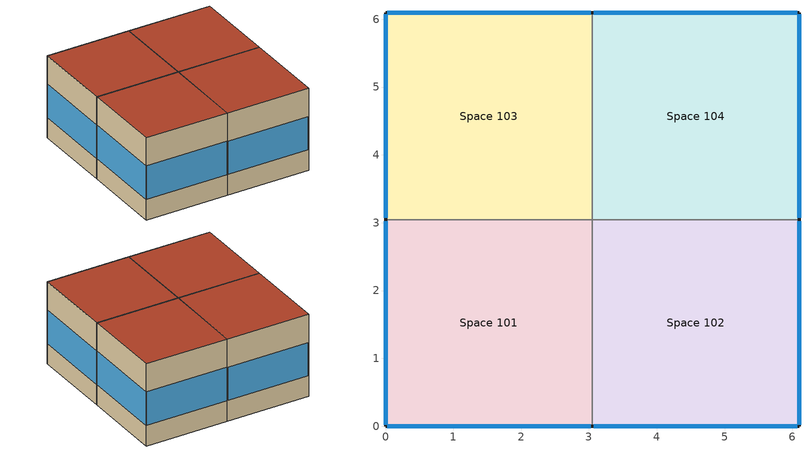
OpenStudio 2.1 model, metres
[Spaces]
Space 101
 floor ground: 3.05,3.05 3.05,0 0,0 0,3.05 z0
 wall outside: 0,3.05 0,0 3.05,0 z0:3.05
 wall to Space 103: 3.05,3.05 0,3.05 z0:3.05
 wall to Space 102: 3.05,0 3.05,3.05 z0:3.05
 window: 0.03,0 3.02,0 / 0,3.02 0,0.03 z0.76:2
 roof outside: 3.05,0 3.05,3.05 0,3.05 0,0 z3.05
Space 102
 floor ground: 6.1,3.05 6.1,0 3.05,0 3.05,3.05 z0
 wall outside: 3.05,0 6.1,0 6.1,3.05 z0:3.05
 wall to Space 104: 6.1,3.05 3.05,3.05 z0:3.05
 window: 6.1,0.03 6.1,3.02 / 3.07,0 6.07,0 z0.76:2
 roof outside: 6.1,0 6.1,3.05 3.05,3.05 3.05,0 z3.05
Space 103
 floor ground: 3.05,6.1 3.05,3.05 0,3.05 0,6.1 z0
 wall outside: 3.05,6.1 0,6.1 0,3.05 z0:3.05
 wall to Space 104: 3.05,3.05 3.05,6.1 z0:3.05
 window: 3.02,6.1 0.03,6.1 / 0,6.07 0,3.07 z0.76:2
 roof outside: 3.05,3.05 3.05,6.1 0,6.1 0,3.05 z3.05
Space 104
 floor ground: 6.1,6.1 6.1,3.05 3.05,3.05 3.05,6.1 z0
 wall outside: 6.1,3.05 6.1,6.1 3.05,6.1 z0:3.05
 window: 6.07,6.1 3.07,6.1 / 6.1,3.07 6.1,6.07 z0.76:2
 roof outside: 6.1,3.05 6.1,6.1 3.05,6.1 3.05,3.05 z3.05
[Building]
Building 1: Space Type=189.1-2009 - Office - OpenOffice - CZ4-8; Default Construction Set=189.1-2009 - CZ5 - Office
[Site]
Site 1
[ClimateZones]
Climate Zone Institution Name 1=ASHRAE; Climate Zone Document Name 1=ANSI/ASHRAE Standard 169; Climate Zone Document Year 1=2006; Climate Zone Institution Name 2=CEC; Climate Zone Document Name 2=California Climate Zone Descriptions; Climate Zone Document Year 2=1995
[DefaultConstructionSet]
189.1-2009 - CZ5 - Office: Default Exterior Surface Constructions=Default Surface Constructions 13; Default Interior Surface Constructions=Default Surface Constructions 14; Default Ground Contact Surface Constructions=Default Surface Constructions 15; Default Exterior SubSurface Constructions=Default Sub Surface Constructions 9; Default Interior SubSurface Constructions=Default Sub Surface Constructions 10; Interior Partition Construction=Interior Partition
[DefaultSurfaceConstructions]
Name | Floor Construction | Wall Construction | Roof Ceiling Construction
Default Surface Constructions 13 | ExtSlabCarpet 4in ClimateZone 1-8 | ASHRAE 189.1-2009 ExtWall Mass ClimateZone 5 | ASHRAE 189.1-2009 ExtRoof IEAD ClimateZone 2-5
Default Surface Constructions 14 | Interior Floor | Interior Wall | Interior Ceiling
Default Surface Constructions 15 | ExtSlabCarpet 4in ClimateZone 1-8 | ExtSlabCarpet 4in ClimateZone 1-8 | ExtSlabCarpet 4in ClimateZone 1-8
[Construction]
ExtSlabCarpet 4in ClimateZone 1-8: MAT-CC05 4 HW CONCRETE, CP02 CARPET PAD
Interior Floor: F16 Acoustic tile, F05 Ceiling air space resistance, M11 100mm lightweight concrete
Interior Wall: G01a 19mm gypsum board, F04 Wall air space resistance, G01a 19mm gypsum board
Interior Ceiling: M11 100mm lightweight concrete, F05 Ceiling air space resistance, F16 Acoustic tile
Exterior Door: F08 Metal surface, I01 25mm insulation board
Interior Window: Clear 3mm
Interior Door; Interior Partition: G05 25mm wood
ASHRAE 189.1-2009 ExtRoof IEAD ClimateZone 2-5: Roof Membrane, Roof Insulation [21], Metal Decking
ASHRAE 189.1-2009 ExtWindow ClimateZone 4-5: Theoretical Glass [207]
ASHRAE 189.1-2009 ExtWall Mass ClimateZone 5: 1IN Stucco, 8IN Concrete HW, Wall Insulation [40], 1/2IN Gypsum
[Material] Thermal Absorptance=0.9
Name | Roughness | Thickness {m} | Conductivity {W/m-K} | Density {kg/m3} | Specific Heat {J/kg-K} | Solar Absorptance | Visible Absorptance
MAT-CC05 4 HW CONCRETE | Rough | 0.1016 | 1.311 | 2240 | 836.8 | 0.85 | 0.85
1IN Stucco | Smooth | 0.0253 | 0.6918 | 1858 | 837 | 0.92 | 0.92
8IN Concrete HW | MediumRough | 0.2033 | 1.7296 | 2243 | 837 | 0.65 | 0.65
1/2IN Gypsum | Smooth | 0.0127 | 0.16 | 784.9 | 830 | 0.4 | 0.4
Roof Membrane | VeryRough | 0.0095 | 0.16 | 1121.29 | 1460 | 0.7 | 0.7
Metal Decking | MediumSmooth | 0.0015 | 45.006 | 7680 | 418.4 | 0.6 | 0.6
F16 Acoustic tile | MediumSmooth | 0.0191 | 0.06 | 368 | 590 | 0.3 | 0.3
M11 100mm lightweight concrete | MediumRough | 0.1016 | 0.53 | 1280 | 840 | 0.5 | 0.5
G01a 19mm gypsum board | MediumSmooth | 0.019 | 0.16 | 800 | 1090 | 0.4 | 0.4
F08 Metal surface | Smooth | 0.0008 | 45.28 | 7824 | 500 | 0.7 | 0.7
I01 25mm insulation board | MediumRough | 0.0254 | 0.03 | 43 | 1210 | 0.6 | 0.6
G05 25mm wood | MediumSmooth | 0.0254 | 0.15 | 608 | 1630 | 0.5 | 0.5
Roof Insulation [21] | MediumRough | 0.2105 | 0.049 | 265 | 836.8 | 0.7 | 0.7
Wall Insulation [40] | MediumRough | 0.0794 | 0.0432 | 91 | 837 | 0.5 | 0.5
[Material:NoMass]
CP02 CARPET PAD: Roughness=Smooth; Thermal Resistance {m2-K/W}=0.1; Thermal Absorptance=0.9; Solar Absorptance=0.8; Visible Absorptance=0.8
[Material:AirGap]
Name | Thermal Resistance {m2-K/W}
F05 Ceiling air space resistance | 0.18
F04 Wall air space resistance | 0.15
[DefaultSubSurfaceConstructions]
Name | Fixed Window Construction | Operable Window Construction | Door Construction | Tubular Daylight Dome Construction | Tubular Daylight Diffuser Construction
Default Sub Surface Constructions 9 | ASHRAE 189.1-2009 ExtWindow ClimateZone 4-5 | ASHRAE 189.1-2009 ExtWindow ClimateZone 4-5 | Exterior Door | Interior Window | Interior Window
Default Sub Surface Constructions 10 | Interior Window | Interior Window | Interior Door
[WindowMaterial:Glazing] Optical Data Type=SpectralAverage; Thickness {m}=0.003; Back Side Solar Reflectance at Normal Incidence=0; Back Side Visible Reflectance at Normal Incidence=0; Infrared Transmittance at Normal Incidence=0; Dirt Correction Factor for Solar and Visible Transmittance=1; Solar Diffusing=No
Name | Solar Transmittance at Normal Incidence | Front Side Solar Reflectance at Normal Incidence | Visible Transmittance at Normal Incidence | Front Side Visible Reflectance at Normal Incidence | Front Side Infrared Hemispherical Emissivity | Back Side Infrared Hemispherical Emissivity | Conductivity {W/m-K}
Clear 3mm | 0.837 | 0.075 | 0.898 | 0.081 | 0.84 | 0.84 | 0.9
Theoretical Glass [207] | 0.3311 | 0.6189 | 0.44 | 0.51 | 0.9 | 0.9 | 0.0133
[SpaceType]
189.1-2009 - Office - OpenOffice - CZ4-8: Default Schedule Set=189.1-2009 - Office - OpenOffice - CZ4-8 Schedule Set; Design Specification Outdoor Air Object=189.1-2009 - Office - OpenOffice - CZ4-8 Ventilation; Standards Building Type=Office; Standards Space Type=OpenOffice
[DefaultScheduleSet]
189.1-2009 - Office - OpenOffice - CZ4-8 Schedule Set: Number of People Schedule=Office Work Occ; People Activity Level Schedule=Office Activity; Lighting Schedule=Office Bldg Light; Electric Equipment Schedule=Office Bldg Equip; Infiltration Schedule=Office Infil Quarter On
[Lights:Definition]
189.1-2009 - Office - OpenOffice - CZ4-8 Lights Definition: Design Level Calculation Method=Watts/Area; Watts per Space Floor Area {W/m2}=10.6563
[Lights]
189.1-2009 - Office - OpenOffice - CZ4-8 Lights: Lights Definition=189.1-2009 - Office - OpenOffice - CZ4-8 Lights Definition; Space or SpaceType=189.1-2009 - Office - OpenOffice - CZ4-8
[DesignSpecification:OutdoorAir]
189.1-2009 - Office - OpenOffice - CZ4-8 Ventilation: Outdoor Air Method=Sum; Outdoor Air Flow per Person {m3/s-person}=0.00943895
[People:Definition]
189.1-2009 - Office - OpenOffice - CZ4-8 People Definition: Number of People Calculation Method=People/Area; People per Space Floor Area {person/m2}=0.0565105; Fraction Radiant=0.3
[People]
189.1-2009 - Office - OpenOffice - CZ4-8 People: People Definition=189.1-2009 - Office - OpenOffice - CZ4-8 People Definition; Space or SpaceType=189.1-2009 - Office - OpenOffice - CZ4-8
[SpaceInfiltration:DesignFlowRate]
189.1-2009 - Office - OpenOffice - CZ4-8 Infiltration: Space or SpaceType=189.1-2009 - Office - OpenOffice - CZ4-8; Design Flow Rate Calculation Method=Flow/ExteriorArea; Flow per Exterior Surface Area {m3/s-m2}=0.000226568
[ElectricEquipment:Definition]
189.1-2009 - Office - OpenOffice - CZ4-8 Electric Equipment Definition: Design Level Calculation Method=Watts/Area; Watts per Space Floor Area {W/m2}=7.64238
[ElectricEquipment]
189.1-2009 - Office - OpenOffice - CZ4-8 Electric Equipment: Electric Equipment Definition=189.1-2009 - Office - OpenOffice - CZ4-8 Electric Equipment Definition; Space or SpaceType=189.1-2009 - Office - OpenOffice - CZ4-8
[BuildingStory]
Building Story 1: Nominal Z Coordinate {m}=0; Nominal Floor to Floor Height {m}=3.048
[Space] Building Story=Building Story 1
Space 101; Space 102; Space 103; Space 104
[ThermalZone] Use Ideal Air Loads=No
Thermal Zone 1; Thermal Zone 2; Thermal Zone 3; Thermal Zone 4; Thermal Zone 5
[Sizing:Zone] Zone Cooling Design Supply Air Temperature Input Method=SupplyAirTemperature; Zone Cooling Design Supply Air Temperature {C}=14; Zone Cooling Design Supply Air Temperature Difference {deltaC}=11.11; Zone Heating Design Supply Air Temperature Input Method=SupplyAirTemperature; Zone Heating Design Supply Air Temperature {C}=40; Zone Heating Design Supply Air Temperature Difference {deltaC}=11.11; Zone Cooling Design Supply Air Humidity Ratio {kg-H2O/kg-air}=0.0085; Zone Heating Design Supply Air Humidity Ratio {kg-H2O/kg-air}=0.008; Cooling Design Air Flow Method=DesignDay; Heating Design Air Flow Method=DesignDay; Account for Dedicated Outdoor Air System=No; Dedicated Outdoor Air System Control Strategy=NeutralSupplyAir; Dedicated Outdoor Air Low Setpoint Temperature for Design {C}=autosize; Dedicated Outdoor Air High Setpoint Temperature for Design {C}=autosize
Thermal Zone 1; Thermal Zone 2; Thermal Zone 3; Thermal Zone 4; Thermal Zone 5
[Zone equipment]
Thermal Zone 1: VRF Zone Terminal
Thermal Zone 2: VRF Zone Terminal 1
Thermal Zone 3: VRF Zone Terminal 2
Thermal Zone 4: VRF Zone Terminal 3
[AirConditioner:VariableRefrigerantFlow] Availability Schedule=Always On Discrete 1; Rated Total Cooling Capacity {W}=autosize; Rated Cooling COP {W/W}=3.3; Minimum Outdoor Temperature in Cooling Mode {C}=-5; Maximum Outdoor Temperature in Cooling Mode {C}=43; Rated Total Heating Capacity {W}=autosize; Rated Total Heating Capacity Sizing Ratio {W/W}=1; Rated Heating COP {W/W}=3.5; Minimum Outdoor Temperature in Heating Mode {C}=-20; Maximum Outdoor Temperature in Heating Mode {C}=30; Heating Performance Curve Outdoor Temperature Type=WetBulbTemperature; Minimum Heat Pump Part-Load Ratio=0.25; Master Thermostat Priority Control Type=LoadPriority; Heat Pump Waste Heat Recovery=No; Equivalent Piping Length used for Piping Correction Factor in Cooling Mode {m}=30; Vertical Height used for Piping Correction Factor {m}=10; Piping Correction Factor for Height in Cooling Mode Coefficient=-0.000386; Equivalent Piping Length used for Piping Correction Factor in Heating Mode {m}=30; Piping Correction Factor for Height in Heating Mode Coefficient=0; Crankcase Heater Power per Compressor {W}=15; Number of Compressors=3; Ratio of Compressor Size to Total Compressor Capacity=0.33; Maximum Outdoor Dry-bulb Temperature for Crankcase Heater {C}=7; Defrost Strategy=Resistive; Defrost Control=Timed; Defrost Time Period Fraction=0.058333; Resistive Defrost Heater Capacity {W}=1e-07; Maximum Outdoor Dry-bulb Temperature for Defrost Operation {C}=7; Water Condenser Volume Flow Rate {m3/s}=autosize; Evaporative Condenser Effectiveness=0.9; Evaporative Condenser Air Flow Rate {m3/s}=autosize; Evaporative Condenser Pump Rated Power Consumption {W}=autosize; Basin Heater Capacity {W/K}=0; Basin Heater Setpoint Temperature {C}=2; Fuel Type=Electricity; Minimum Outdoor Temperature in Heat Recovery Mode {C}=0; Maximum Outdoor Temperature in Heat Recovery Mode {C}=20; Initial Heat Recovery Cooling Capacity Fraction=0.5; Heat Recovery Cooling Capacity Time Constant {hr}=0.083; Initial Heat Recovery Cooling Energy Fraction=1; Heat Recovery Cooling Energy Time Constant {hr}=0; Initial Heat Recovery Heating Capacity Fraction=0.5; Heat Recovery Heating Capacity Time Constant {hr}=0.083; Initial Heat Recovery Heating Energy Fraction=0.5; Heat Recovery Heating Energy Time Constant {hr}=0
Name | Cooling Capacity Ratio Modifier Function of Low Temperature Curve | Cooling Capacity Ratio Boundary Curve | Cooling Capacity Ratio Modifier Function of High Temperature Curve | Cooling Energy Input Ratio Modifier Function of Low Temperature Curve | Cooling Energy Input Ratio Boundary Curve | Cooling Energy Input Ratio Modifier Function of High Temperature Curve | Cooling Energy Input Ratio Modifier Function of Low Part-Load Ratio Curve | Cooling Energy Input Ratio Modifier Function of High Part-Load Ratio Curve | Cooling Combination Ratio Correction Factor Curve | Cooling Part-Load Fraction Correlation Curve | Heating Capacity Ratio Modifier Function of Low Temperature Curve | Heating Capacity Ratio Boundary Curve | Heating Capacity Ratio Modifier Function of High Temperature Curve | Heating Energy Input Ratio Modifier Function of Low Temperature Curve | Heating Energy Input Ratio Boundary Curve | Heating Energy Input Ratio Modifier Function of High Temperature Curve | Heating Energy Input Ratio Modifier Function of Low Part-Load Ratio Curve | Heating Energy Input Ratio Modifier Function of High Part-Load Ratio Curve | Heating Combination Ratio Correction Factor Curve | Heating Part-Load Fraction Correlation Curve | Piping Correction Factor for Length in Cooling Mode Curve | Piping Correction Factor for Length in Heating Mode Curve | Heat Recovery Cooling Capacity Modifier Curve | Heat Recovery Cooling Energy Modifier Curve | Heat Recovery Heating Capacity Modifier Curve | Heat Recovery Heating Energy Modifier Curve
VRF System | VRF System VRFCoolCapFT 1 | VRF System VRFCoolCapFTBoundary 1 | VRF System VRFCoolCapFTHi 1 | VRF System VRFCoolEIRFT 1 | VRF System VRFCoolEIRFTBoundary 1 | VRF System VRFCoolEIRFTHi 1 | VRF System CoolingEIRLowPLR 1 | VRF System CoolingEIRHiPLR 1 | VRF System CoolingCombRatio 1 | VRF System VRFCPLFFPLR 1 | VRF System VRFHeatCapFT 1 | VRF System VRFHeatCapFTBoundary 1 | VRF System VRFHeatCapFTHi 1 | VRF System VRFHeatEIRFT 1 | VRF System VRFHeatEIRFTBoundary 1 | VRF System VRFHeatEIRFTHi 1 | VRF System HeatingEIRLowPLR 1 | VRF System HeatingEIRHiPLR 1 | VRF System HeatingCombRatio 1 | VRF System VRFCPLFFPLR 2 | VRF System CoolingLengthCorrectionFactor 1 | VRF System HeatingLengthCorrectionFactor 1 | VRF System Heat Recovery Cooling Cap Modifier 1 | VRF System Heat Recovery Cooling Energy Modifier 1 | VRF System Heat Recovery Heating Cap Modifier 1 | VRF System Heat Recovery Heating Energy Modifier 1
VRF System 1 | VRF System VRFCoolCapFT 2 | VRF System VRFCoolCapFTBoundary 2 | VRF System VRFCoolCapFTHi 2 | VRF System VRFCoolEIRFT 2 | VRF System VRFCoolEIRFTBoundary 2 | VRF System VRFCoolEIRFTHi 2 | VRF System CoolingEIRLowPLR 2 | VRF System CoolingEIRHiPLR 2 | VRF System CoolingCombRatio 2 | VRF System VRFCPLFFPLR 3 | VRF System VRFHeatCapFT 2 | VRF System VRFHeatCapFTBoundary 2 | VRF System VRFHeatCapFTHi 2 | VRF System VRFHeatEIRFT 2 | VRF System VRFHeatEIRFTBoundary 2 | VRF System VRFHeatEIRFTHi 2 | VRF System HeatingEIRLowPLR 2 | VRF System HeatingEIRHiPLR 2 | VRF System HeatingCombRatio 2 | VRF System VRFCPLFFPLR 4 | VRF System CoolingLengthCorrectionFactor 2 | VRF System HeatingLengthCorrectionFactor 2 | VRF System Heat Recovery Cooling Cap Modifier 2 | VRF System Heat Recovery Cooling Energy Modifier 2 | VRF System Heat Recovery Heating Cap Modifier 2 | VRF System Heat Recovery Heating Energy Modifier 2
[ZoneHVAC:TerminalUnit:VariableRefrigerantFlow] Terminal Unit Availability schedule=Always On Discrete 1; Supply Air Flow Rate During Cooling Operation {m3/s}=autosize; Supply Air Flow Rate When No Cooling is Needed {m3/s}=autosize; Supply Air Flow Rate During Heating Operation {m3/s}=autosize; Supply Air Flow Rate When No Heating is Needed {m3/s}=autosize; Outdoor Air Flow Rate During Cooling Operation {m3/s}=autosize; Outdoor Air Flow Rate During Heating Operation {m3/s}=autosize; Outdoor Air Flow Rate When No Cooling or Heating is Needed {m3/s}=autosize; Supply Air Fan Operating Mode Schedule=Always On Discrete; Zone Terminal Unit On Parasitic Electric Energy Use {W}=30; Zone Terminal Unit Off Parasitic Electric Energy Use {W}=20; Rated Total Heating Capacity Sizing Ratio {W/W}=1
Name | Supply Air Fan | Cooling Coil | Heating Coil
VRF Zone Terminal | VRF Zone Terminal Fan | VRF Zone Terminal Cooling Coil | VRF Zone Terminal Heating Coil
VRF Zone Terminal 1 | VRF Zone Terminal Fan 1 | VRF Zone Terminal Cooling Coil 1 | VRF Zone Terminal Heating Coil 1
VRF Zone Terminal 2 | VRF Zone Terminal Fan 2 | VRF Zone Terminal Cooling Coil 2 | VRF Zone Terminal Heating Coil 2
VRF Zone Terminal 3 | VRF Zone Terminal Fan 3 | VRF Zone Terminal Cooling Coil 3 | VRF Zone Terminal Heating Coil 3
[Fan:OnOff] Availability Schedule=Always On Discrete; Fan Efficiency=0.6; Pressure Rise {Pa}=300; Maximum Flow Rate {m3/s}=autosize; Motor Efficiency=0.8; Motor In Airstream Fraction=1; Fan Power Ratio Function of Speed Ratio Curve=Fan On Off Power Curve 19; Fan Efficiency Ratio Function of Speed Ratio Curve=Fan On Off Efficiency Curve 6
VRF Zone Terminal Fan; VRF Zone Terminal Fan 1; VRF Zone Terminal Fan 2; VRF Zone Terminal Fan 3
[Coil:Cooling:DX:VariableRefrigerantFlow] Availability Schedule=Always On Discrete; Rated Total Cooling Capacity {W}=autosize; Rated Sensible Heat Ratio=autosize; Rated Air Flow Rate {m3/s}=autosize; Cooling Capacity Ratio Modifier Function of Temperature Curve=VRFTUCoolCapFT; Cooling Capacity Modifier Curve Function of Flow Fraction=VRFACCoolCapFFF
VRF Zone Terminal Cooling Coil; VRF Zone Terminal Cooling Coil 1; VRF Zone Terminal Cooling Coil 2; VRF Zone Terminal Cooling Coil 3
[Coil:Heating:DX:VariableRefrigerantFlow] Availability Schedule=Always On Discrete; Rated Total Heating Capacity {W}=autosize; Rated Air Flow Rate {m3/s}=autosize; Heating Capacity Ratio Modifier Function of Temperature Curve=Coil Heating DX Variable Refrigerant Flow 1 VRFTUHeatCAPFT; Heating Capacity Modifier Function of Flow Fraction Curve=Coil Heating DX Variable Refrigerant Flow 1 VRFACCoolCapFFF
VRF Zone Terminal Heating Coil; VRF Zone Terminal Heating Coil 1; VRF Zone Terminal Heating Coil 2; VRF Zone Terminal Heating Coil 3
[Schedule:Ruleset]
Name | Default Day Schedule | Summer Design Day Schedule | Winter Design Day Schedule
Office Bldg Light | Office Bldg Light Default Schedule | Office Bldg Light Summer Design Day | Office Bldg Light Winter Design Day
Office Activity | Office Activity Default Schedule | Office Activity Summer Design Day | Office Activity Winter Design Day
Office Infil Quarter On | Office Infil Quarter On Default Schedule | Office Infil Quarter On Summer Design Day | Office Infil Quarter On Winter Design Day
Office Bldg Equip | Office Bldg Equip Default Schedule | Office Bldg Equip Summer Design Day | Office Bldg Equip Winter Design Day
Office Work Occ | Office Bldg Occ Default Schedule | Office Bldg Occ Summer Design Day | Office Bldg Occ Winter Design Day
[Schedule:Day]
Office Bldg Light Default Schedule: 5, 0, 0.05, 7, 0, 0.1, 8, 0, 0.3, 17, 0, 0.9, 18, 0, 0.7, 20, 0, 0.5, 22, 0, 0.3, 23, 0, 0.1, 24, 0, 0.05
Office Bldg Light Summer Design Day; Office Infil Quarter On Rule 1 Day Schedule; Office Bldg Equip Summer Design Day: 24, 0, 1
Office Bldg Light Winter Design Day; Office Bldg Equip Winter Design Day; Office Bldg Occ Winter Design Day; Office Bldg Occ Rule 1 Day Schedule: 24, 0, 0
Office Bldg Light Rule 1 Day Schedule: 24, 0, 0.05
Office Bldg Light Rule 2 Day Schedule: 6, 0, 0.05, 8, 0, 0.1, 14, 0, 0.5, 17, 0, 0.15, 24, 0, 0.05
Office Activity Default Schedule; Office Activity Summer Design Day; Office Activity Winter Design Day: 24, 0, 132
Office Infil Quarter On Default Schedule; Office Infil Quarter On Summer Design Day: 6, 0, 1, 22, 0, 0.25, 24, 0, 1
Office Infil Quarter On Winter Design Day; Office Infil Quarter On Rule 2 Day Schedule: 6, 0, 1, 18, 0, 0.25, 24, 0, 1
Office Bldg Equip Default Schedule: 8, 0, 0.4, 12, 0, 0.9, 13, 0, 0.8, 17, 0, 0.9, 18, 0, 0.8, 20, 0, 0.6, 22, 0, 0.5, 24, 0, 0.4
Office Bldg Equip Rule 1 Day Schedule: 24, 0, 0.3
Office Bldg Equip Rule 2 Day Schedule: 6, 0, 0.3, 8, 0, 0.4, 14, 0, 0.5, 17, 0, 0.35, 24, 0, 0.3
Office Bldg Occ Default Schedule: 6, 0, 0, 7, 0, 0.1, 8, 0, 0.2, 12, 0, 0.85, 13, 0, 0.5, 17, 0, 0.85, 18, 0, 0.7, 20, 0, 0.4, 22, 0, 0.1, 24, 0, 0.05
Office Bldg Occ Summer Design Day: 6, 0, 0, 22, 0, 1, 24, 0, 0.05
Office Bldg Occ Rule 2 Day Schedule: 6, 0, 0, 8, 0, 0.1, 14, 0, 0.4, 17, 0, 0.1, 24, 0, 0
[Schedule:Rule] Apply Monday=No; Apply Tuesday=No; Apply Wednesday=No; Apply Thursday=No; Apply Friday=No; Date Specification Type=DateRange; Start Month=1; Start Day=1; End Month=12; End Day=31
Name | Schedule Ruleset | Rule Order | Day Schedule | Apply Sunday | Apply Saturday
Office Bldg Light Rule 1 | Office Bldg Light | 0 | Office Bldg Light Rule 1 Day Schedule | Yes | No
Office Bldg Light Rule 2 | Office Bldg Light | 1 | Office Bldg Light Rule 2 Day Schedule | No | Yes
Office Infil Quarter On Rule 1 | Office Infil Quarter On | 0 | Office Infil Quarter On Rule 1 Day Schedule | Yes | No
Office Infil Quarter On Rule 2 | Office Infil Quarter On | 1 | Office Infil Quarter On Rule 2 Day Schedule | No | Yes
Office Bldg Equip Rule 1 | Office Bldg Equip | 0 | Office Bldg Equip Rule 1 Day Schedule | Yes | No
Office Bldg Equip Rule 2 | Office Bldg Equip | 1 | Office Bldg Equip Rule 2 Day Schedule | No | Yes
Office Work Occ Rule 1 | Office Work Occ | 0 | Office Bldg Occ Rule 1 Day Schedule | Yes | No
Office Work Occ Rule 2 | Office Work Occ | 1 | Office Bldg Occ Rule 2 Day Schedule | No | Yes
[Schedule:Constant] Value=1
Always On Discrete 1; Always On Discrete
[Curve:Biquadratic] Output Unit Type=Dimensionless
Name | Coefficient1 Constant | Coefficient2 x | Coefficient3 x**2 | Coefficient4 y | Coefficient5 y**2 | Coefficient6 x*y | Minimum Value of x | Maximum Value of x | Minimum Value of y | Maximum Value of y | Input Unit Type for X | Input Unit Type for Y | Minimum Curve Output | Maximum Curve Output
VRF System VRFCoolCapFT 1; VRF System VRFCoolCapFT 2 | 0.576883 | 0.017448 | 0.000583269 | -1.76324e-06 | -7.474e-09 | -1.30413e-07 | 15 | 24 | -5 | 23 | Temperature | Temperature
VRF System VRFCoolCapFTHi 1; VRF System VRFCoolCapFTHi 2 | 0.686736 | 0.0207631 | 0.0005447 | -0.0016218 | -4.259e-07 | -0.0003392 | 15 | 24 | 16 | 43 | Temperature | Temperature
VRF System VRFCoolEIRFT 1; VRF System VRFCoolEIRFT 2 | 0.989011 | -0.0234797 | 0.000199711 | 0.00596834 | -1.0289e-07 | -0.00015686 | 15 | 24 | -5 | 23 | Temperature | Temperature
VRF System VRFCoolEIRFTHi 1; VRF System VRFCoolEIRFTHi 2 | -1.43951 | 0.161985 | -0.00349118 | 0.0269443 | 0.000134616 | -0.000671494 | 15 | 23.9 | 16.8 | 43.3 | Temperature | Temperature
VRF System VRFHeatCapFT 1; VRF System VRFHeatCapFT 2 | 1.01209 | -0.00124676 | -0.000127185 | 0.0267564 | -4.986e-07 | -0.000263524 | 21.1 | 27.2 | -20 | 3.33 | Temperature | Temperature
VRF System VRFHeatCapFTHi 1; VRF System VRFHeatCapFTHi 2 | 2.58599 | -0.0953227 | 0.000955329 | 0 | 0 | 0 | 21.1 | 27.2 | -9.44 | 15 | Temperature | Temperature
VRF System VRFHeatEIRFT 1; VRF System VRFHeatEIRFT 2 | 0.722429 | 0.00345666 | 0.000650703 | -0.00264354 | 0.00124648 | -0.000100916 | 21.1 | 27.2 | -20 | 3.33 | Temperature | Temperature
VRF System VRFHeatEIRFTHi 1; VRF System VRFHeatEIRFTHi 2 | 1.38857 | -0.0229771 | 0.000537274 | -0.0273937 | 0.000403043 | -5.9786e-05 | 21.1 | 27.2 | 0 | 1 | Temperature | Temperature
VRF System CoolingLengthCorrectionFactor 1; VRF System CoolingLengthCorrectionFactor 2 | 2.03882 | -0.00242606 | 3.5512e-06 | -1.68581 | 0.668703 | -4.5706e-05 | 7.62 | 182.88 | 0.8 | 1.5 | Temperature | Temperature
VRF System HeatingLengthCorrectionFactor 1; VRF System HeatingLengthCorrectionFactor 2 | 1 | 0 | 0 | 0 | 0 | 0 | 0 | 1 | 0 | 1 | Dimensionless | Dimensionless
VRF System Heat Recovery Cooling Cap Modifier 1; VRF System Heat Recovery Heating Cap Modifier 1; VRF System Heat Recovery Cooling Cap Modifier 2; VRF System Heat Recovery Heating Cap Modifier 2 | 0.9 | 0 | 0 | 0 | 0 | 0 | 0 | 1 | 0 | 1 | Dimensionless | Dimensionless
VRF System Heat Recovery Cooling Energy Modifier 1; VRF System Heat Recovery Heating Energy Modifier 1; VRF System Heat Recovery Cooling Energy Modifier 2; VRF System Heat Recovery Heating Energy Modifier 2 | 1.1 | 0 | 0 | 0 | 0 | 0 | 0 | 1 | 0 | 1 | Dimensionless | Dimensionless
VRFTUCoolCapFT | 0.0585884 | 0.0587397 | -0.000210275 | 0.010937 | -0.000121955 | -0.000524662 | 15 | 23.89 | 20 | 43.33 | Temperature | Temperature | 0.8083 | 1.2583
Coil Heating DX Variable Refrigerant Flow 1 VRFTUHeatCAPFT | 0.375444 | 0.0668191 | -0.00194171 | 0.0442618 | -0.000400958 | -0.00148198 | 21.11 | 27.22 | -15 | 18.33 | Temperature | Temperature | 0.6074 | 1
[Curve:Cubic]
Name | Coefficient1 Constant | Coefficient2 x | Coefficient3 x**2 | Coefficient4 x**3 | Minimum Value of x | Maximum Value of x | Input Unit Type for X | Output Unit Type
VRF System VRFCoolCapFTBoundary 1; VRF System VRFCoolCapFTBoundary 2 | 25.73 | -0.0315004 | -0.014166 | 0 | 11 | 30 | Temperature | Temperature
VRF System VRFCoolEIRFTBoundary 1; VRF System VRFCoolEIRFTBoundary 2 | 25.7347 | -0.0315004 | -0.014166 | 0 | 15 | 24 | Temperature | Temperature
VRF System CoolingEIRLowPLR 1; VRF System CoolingEIRLowPLR 2 | 0.454123 | -0.172969 | 1.08287 | -0.361848 | 0.5 | 1 | Temperature | Temperature
VRF System CoolingEIRHiPLR 1; VRF System HeatingEIRHiPLR 1; VRF System CoolingEIRHiPLR 2; VRF System HeatingEIRHiPLR 2 | 1 | 0 | 0 | 0 | 1 | 1.5 | Dimensionless | Dimensionless
VRF System CoolingCombRatio 1; VRF System CoolingCombRatio 2 | 0.576593 | 0.634941 | -0.307609 | 0.0960753 | 1 | 1.5 | Dimensionless | Dimensionless
VRF System VRFCPLFFPLR 1; VRF System VRFCPLFFPLR 2; VRF System VRFCPLFFPLR 3; VRF System VRFCPLFFPLR 4 | 0.85 | 0.15 | 0 | 0 | 1 | 1 | Dimensionless | Dimensionless
VRF System VRFHeatCapFTBoundary 1; VRF System VRFHeatEIRFTBoundary 1; VRF System VRFHeatCapFTBoundary 2; VRF System VRFHeatEIRFTBoundary 2 | 58.577 | -3.0255 | 0.0193 | 0 | 15 | 23.9 | Temperature | Temperature
VRF System HeatingEIRLowPLR 1; VRF System HeatingEIRLowPLR 2 | 0.392474 | 0.0760164 | 0.698324 | -0.168841 | 0.5 | 1 | Dimensionless | Dimensionless
VRF System HeatingCombRatio 1; VRF System HeatingCombRatio 2 | 0.76672 | 0.26173 | -0.015911 | -0.0125388 | 1 | 1.5 | Dimensionless | Dimensionless
Fan On Off Efficiency Curve 6 | 1 | 0 | 0 | 0 | 0 | 1
[Curve:Exponent]
Fan On Off Power Curve 19: Coefficient1 Constant=1; Coefficient2 Constant=0; Coefficient3 Constant=0; Minimum Value of x=0; Maximum Value of x=1
[Curve:Quadratic] Coefficient1 Constant=0.8; Coefficient2 x=0.2; Coefficient3 x**2=0; Minimum Value of x=0.5; Maximum Value of x=1.5
VRFACCoolCapFFF; Coil Heating DX Variable Refrigerant Flow 1 VRFACCoolCapFFF
